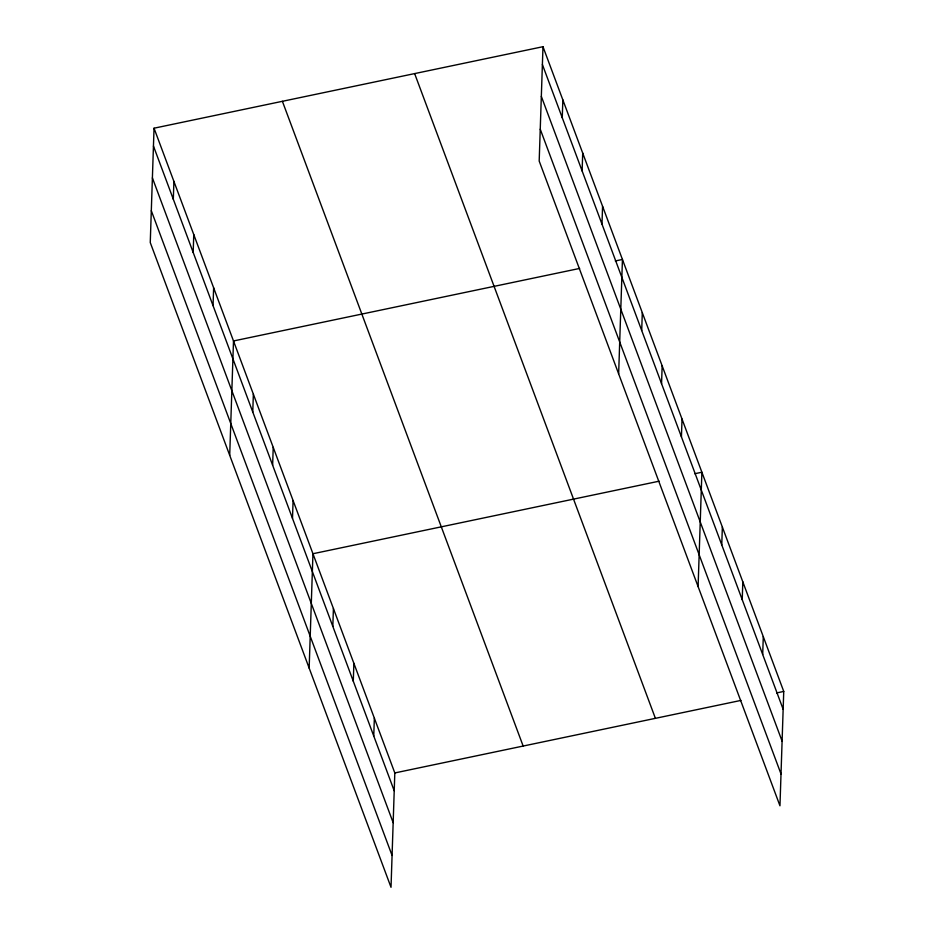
<?xml version="1.0" encoding="UTF-8"?>
<svg xmlns="http://www.w3.org/2000/svg" width="934" height="934" viewBox="0 0 934 934"><rect width="100%" height="100%" fill="white"/><g stroke="black" fill="none" stroke-linecap="round" stroke-linejoin="round"><path stroke-width="1.4" d="M154.04 128.203L150.257 242.56L391.019 887.3L394.813 772.943L154.04 128.203L542.981 46.7L783.743 691.44L779.96 805.797L539.187 161.057L542.981 46.7M173.315 199.257L173.911 181.394M193.175 252.449L193.77 234.586M213.045 305.64L213.629 287.777M229.706 455.325L233.5 340.968L579.652 268.432M252.764 412.022L253.359 394.16M272.635 465.214L273.218 447.351M292.494 518.405L293.089 500.542M309.154 668.09L312.948 553.734L659.1 481.197M332.819 626.399L333.415 608.536M353.286 681.201L353.881 663.338M373.752 736.004L374.347 718.141M562.256 117.754L562.852 99.891M582.115 170.945L582.711 153.083M601.986 224.137L602.57 206.274M618.647 373.822L622.441 259.465L615.308 260.96M641.705 330.519L642.3 312.656M661.564 383.711L662.159 365.848M681.435 436.902L682.03 419.039M698.095 586.587L701.889 472.23L694.756 473.725M721.76 544.896L722.356 527.033M742.226 599.698L742.822 581.835M762.693 654.5L763.288 636.638M394.813 772.943L740.966 700.407M776.621 692.935L783.743 691.44M542.397 64.563L783.159 709.303M541.335 96.4L782.097 741.152M540.249 129.207L781.011 773.959M414.638 73.599L655.399 718.339M282.395 101.304L523.157 746.056M153.456 146.066L394.218 790.806M152.394 177.904L393.156 822.656M151.308 210.71L392.07 855.462"/></g></svg>
